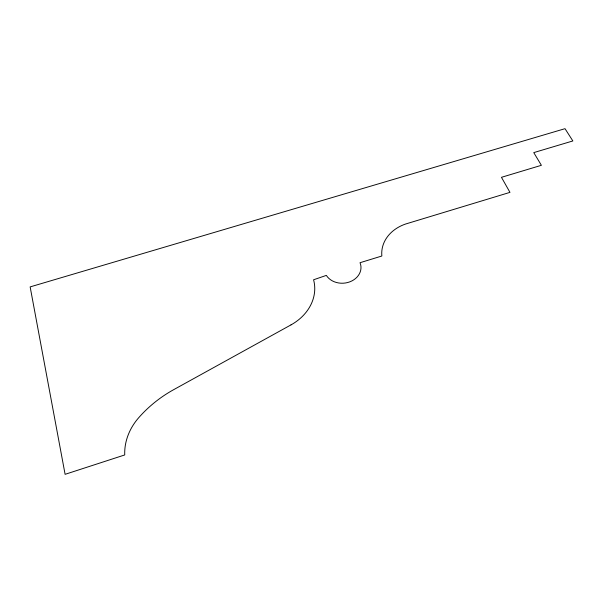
<?xml version="1.0" encoding="UTF-8"?>
<svg xmlns="http://www.w3.org/2000/svg" width="603" height="603" viewBox="0 0 603 603"><rect width="100%" height="100%" fill="white"/><g stroke="black" fill="none" stroke-linecap="round" stroke-linejoin="round"><path stroke-width="0.9" d="M290.993 324.889L173.762 389.621A119.13 108.118 -30.8 0 0 138.728 417.698A56.283 49.303 -29.6 0 0 124.738 454.948L65.101 474.327L30.15 286.9L565.019 128.673L572.85 140.951L533.753 152.612L541.388 165.305L501.455 177.312L509.965 192.372L405.578 224.03A39.481 32.283 1.9 0 0 381.857 256.011L360.029 262.712A18.361 15.196 -4.6 0 1 349.8 281.85A18.361 15.196 -4.6 0 1 326.336 275.39L313.575 279.777A48.134 40.062 -11.6 0 1 290.993 324.889"/></g></svg>
